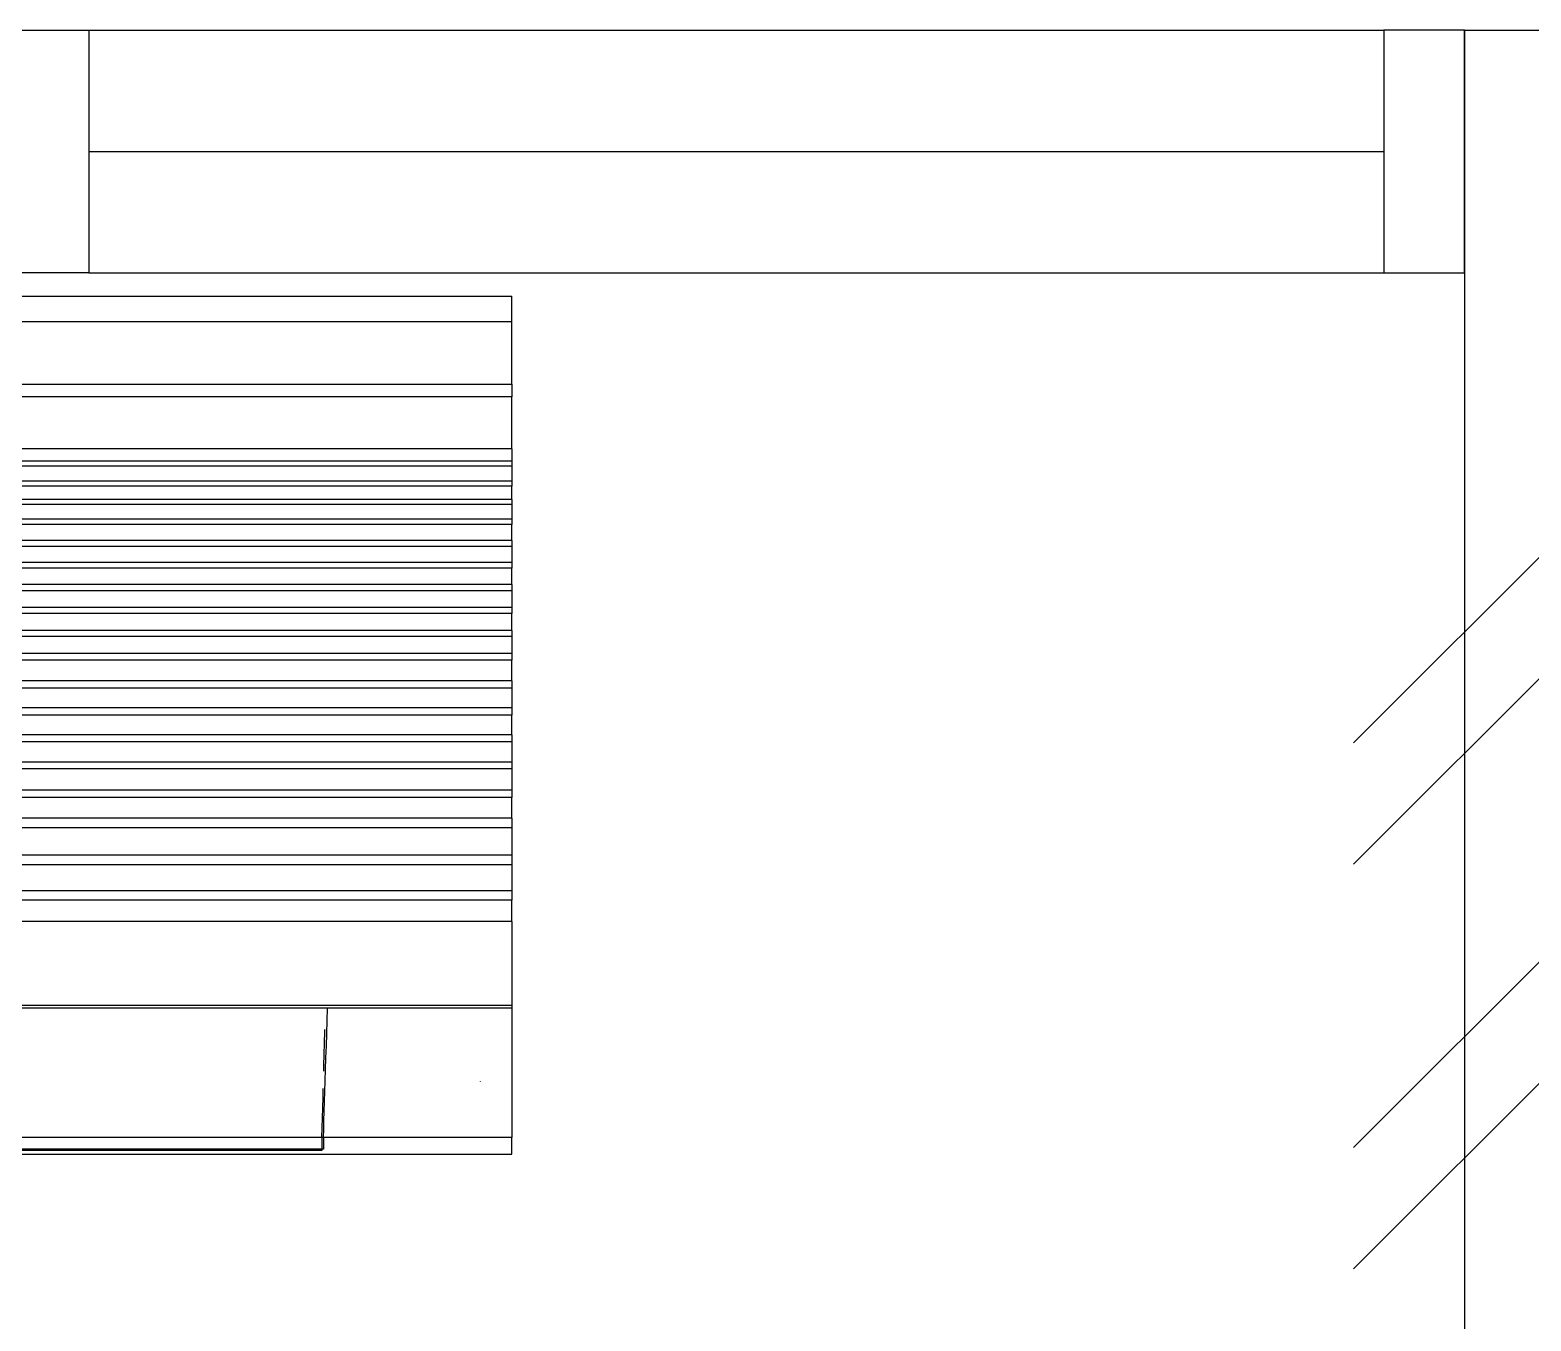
# Model space of a CAD drawing. Header units: millimetres. Extents: x 982 to 80582, y 687 to 58800.
# Drawn here: x 45906 to 46833, y 39936 to 40733 of the extents above; entities that cross this region are included whole.
import ezdxf

# ---------------------------------------------------------------- set-up
doc = ezdxf.new("R2010")
doc.units = ezdxf.units.MM
for name, color, linetype in [('A-WALL', 1, 'Continuous'), ('A-WIN', 9, 'Continuous'), ('A-WLH', 7, 'Continuous'), ('Edges', 7, 'Continuous')]:
    doc.layers.add(name, color=color, linetype=linetype)

# ---------------------------------------------------------------- blocks, each defined once
blk = doc.blocks.new('A$C49831240')
at = {"layer": 'A-WLH', "color": 8}
for p, q in [((250, 575), (0, 325)), ((250, 500), (0, 250)), ((250, 325), (0, 75)), ((250, 250), (0, 0))]:
    blk.add_line(p, q, dxfattribs=at)
blk = doc.blocks.new('air con')
at = {"layer": 'Edges'}
for p, q in [((71.402, 41.898), (152.402, 41.898)), ((152.402, 41.095), (152.402, 41.898)), ((71.402, 41.095), (152.402, 41.095)), ((152.402, 39.122), (152.402, 41.095)), ((71.402, 39.122), (152.402, 39.122)), ((152.402, 39.122), (152.402, 38.724)), ((152.402, 38.724), (71.402, 38.724)), ((152.402, 37.092), (152.402, 38.724)), ((152.402, 37.092), (71.402, 37.092)), ((152.402, 37.092), (152.402, 36.701)), ((152.402, 36.701), (71.402, 36.701)), ((152.402, 36.542), (71.402, 36.542)), ((152.402, 36.701), (152.402, 36.542)), ((152.402, 36.542), (152.402, 36.078)), ((152.402, 36.078), (71.402, 36.078)), ((152.402, 35.914), (71.402, 35.914)), ((152.402, 36.078), (152.402, 35.914)), ((152.402, 35.493), (152.402, 35.914)), ((152.402, 35.493), (71.402, 35.493)), ((152.402, 35.493), (152.402, 35.34)), ((152.402, 35.34), (71.402, 35.34)), ((152.402, 35.34), (152.402, 34.877)), ((152.402, 34.877), (71.402, 34.877)), ((152.402, 34.709), (71.402, 34.709)), ((152.402, 34.877), (152.402, 34.709)), ((152.402, 34.207), (152.402, 34.709)), ((152.402, 34.207), (71.402, 34.207)), ((152.402, 34.022), (71.402, 34.022)), ((152.402, 34.207), (152.402, 34.022)), ((152.402, 34.022), (152.402, 33.51)), ((152.402, 33.51), (71.402, 33.51)), ((152.402, 33.335), (71.402, 33.335)), ((152.402, 33.51), (152.402, 33.335)), ((152.402, 32.826), (152.402, 33.335)), ((152.402, 32.826), (71.402, 32.826)), ((152.402, 32.625), (71.402, 32.625)), ((152.402, 32.826), (152.402, 32.625)), ((152.402, 32.625), (152.402, 32.098)), ((152.402, 32.098), (71.402, 32.098)), ((152.402, 31.911), (71.402, 31.911)), ((152.402, 32.098), (152.402, 31.911)), ((152.402, 31.378), (152.402, 31.911)), ((152.402, 31.378), (71.402, 31.378)), ((152.402, 31.189), (71.402, 31.189)), ((152.402, 31.378), (152.402, 31.189)), ((152.402, 31.189), (152.402, 30.654)), ((152.402, 30.654), (71.402, 30.654)), ((152.402, 30.439), (71.402, 30.439)), ((152.402, 30.654), (152.402, 30.439)), ((152.402, 29.791), (152.402, 30.439)), ((152.402, 29.791), (71.402, 29.791)), ((152.402, 29.791), (152.402, 29.562)), ((152.402, 29.562), (71.402, 29.562)), ((152.402, 29.562), (152.402, 28.935)), ((152.402, 28.935), (71.402, 28.935)), ((152.402, 28.935), (152.402, 28.714)), ((152.402, 28.714), (71.402, 28.714)), ((152.402, 28.092), (152.402, 28.714)), ((152.402, 28.092), (71.402, 28.092)), ((152.402, 27.871), (71.402, 27.871)), ((152.402, 28.092), (152.402, 27.871)), ((152.402, 27.871), (152.402, 27.226)), ((152.402, 27.226), (71.402, 27.226)), ((152.402, 27.024), (71.402, 27.024)), ((152.402, 27.226), (152.402, 27.024)), ((152.402, 27.024), (152.402, 26.349)), ((152.402, 26.349), (71.402, 26.349)), ((152.402, 26.117), (71.402, 26.117)), ((152.402, 26.349), (152.402, 26.117)), ((152.402, 25.469), (152.402, 26.117)), ((152.402, 25.469), (71.402, 25.469)), ((152.402, 25.162), (71.402, 25.162)), ((152.402, 25.469), (152.402, 25.162)), ((152.402, 25.162), (152.402, 24.304)), ((152.402, 24.304), (71.402, 24.304)), ((152.402, 24.304), (152.402, 24.002)), ((152.402, 24.002), (71.402, 24.002)), ((152.402, 24.002), (152.402, 23.184)), ((152.402, 23.184), (71.402, 23.184)), ((152.402, 23.184), (152.402, 22.883)), ((152.402, 22.883), (71.402, 22.883)), ((152.402, 22.213), (152.402, 22.883)), ((152.402, 22.213), (71.402, 22.213)), ((152.402, 22.213), (152.402, 19.568)), ((152.402, 19.568), (71.402, 19.568)), ((152.402, 19.493), (71.402, 19.493)), ((146.588, 19.085), (146.601, 19.493)), ((152.402, 19.568), (152.402, 19.493)), ((152.402, 19.493), (152.402, 15.42)), ((146.575, 18.687), (146.588, 19.085)), ((146.504, 18.391), (146.514, 18.752)), ((146.514, 18.752), (146.516, 18.813)), ((146.562, 18.299), (146.575, 18.687)), ((146.484, 17.685), (146.494, 18.035)), ((146.494, 18.035), (146.504, 18.391)), ((146.55, 17.923), (146.562, 18.299)), ((146.479, 17.503), (146.484, 17.685)), ((146.527, 17.206), (146.538, 17.558)), ((146.538, 17.558), (146.55, 17.923)), ((146.516, 16.869), (146.527, 17.206)), ((151.402, 17.184), (151.402, 17.175)), ((146.447, 16.349), (146.456, 16.673)), ((146.456, 16.673), (146.464, 16.956)), ((146.495, 16.239), (146.505, 16.546)), ((146.505, 16.546), (146.516, 16.869)), ((146.438, 16.032), (146.447, 16.349)), ((146.486, 15.948), (146.495, 16.239)), ((146.421, 15.42), (146.429, 15.722)), ((146.429, 15.722), (146.438, 16.032)), ((146.468, 15.42), (146.477, 15.675)), ((146.477, 15.675), (146.486, 15.948)), ((146.421, 15.42), (76.921, 15.42)), ((146.468, 15.42), (146.421, 15.42)), ((146.421, 15.42), (146.421, 15.051)), ((152.402, 15.42), (146.468, 15.42)), ((146.468, 15.42), (146.468, 15.051)), ((152.402, 14.898), (152.402, 15.42)), ((71.402, 14.898), (152.402, 14.898)), ((146.421, 15.051), (76.921, 15.051)), ((146.421, 15.012), (76.921, 15.012)), ((146.468, 15.051), (146.421, 15.051)), ((146.421, 15.051), (146.421, 15.012))]:
    blk.add_line(p, q, dxfattribs=at)

msp = doc.modelspace()

# ---------------------------------------------------------------- linework, layer by layer
at = {"layer": 'A-WALL', "color": 8}
for p, q in [((46792.05, 40733.08), (46867.05, 40733.08)), ((46792.05, 40583.09), (46792.05, 37383.09))]:
    msp.add_line(p, q, dxfattribs=at)
at = {"layer": 'A-WALL', "color": 8, "linetype": 'Continuous', "ltscale": 900}
msp.add_line((46792.05, 40733.08), (46792.05, 40583.08), dxfattribs=at)
at = {"layer": 'A-WIN', "color": 8}
for p, q in [((45942.05, 40733.08), (46742.05, 40733.08)), ((45942.05, 40583.08), (46742.05, 40583.08))]:
    msp.add_line(p, q, dxfattribs=at)
at = {"layer": 'A-WIN', "color": 8, "linetype": 'Continuous', "ltscale": 300}
msp.add_line((45942.05, 40658.08), (46742.05, 40658.08), dxfattribs=at)
at = {"layer": 'A-WIN', "color": 8, "linetype": 'Continuous'}
for points in [[(45942.05, 40583.08), (45892.05, 40583.08), (45892.05, 40733.08), (45942.05, 40733.08)], [(46742.05, 40583.08), (46792.05, 40583.08), (46792.05, 40733.08), (46742.05, 40733.08)]]:
    msp.add_lwpolyline(points, close=True, dxfattribs=at)

# ---------------------------------------------------------------- block references
at = {"xscale": 19.63141704585789, "yscale": 19.63141704585789, "zscale": 19.63141704585789}
msp.add_blockref('air con', (43211.6, 39746.2), dxfattribs=at)
at = {"layer": 'A-WLH', "color": 8}
msp.add_blockref('A$C49831240', (46723.47, 39967.74), dxfattribs=at)

doc.saveas('drawing.dxf')
